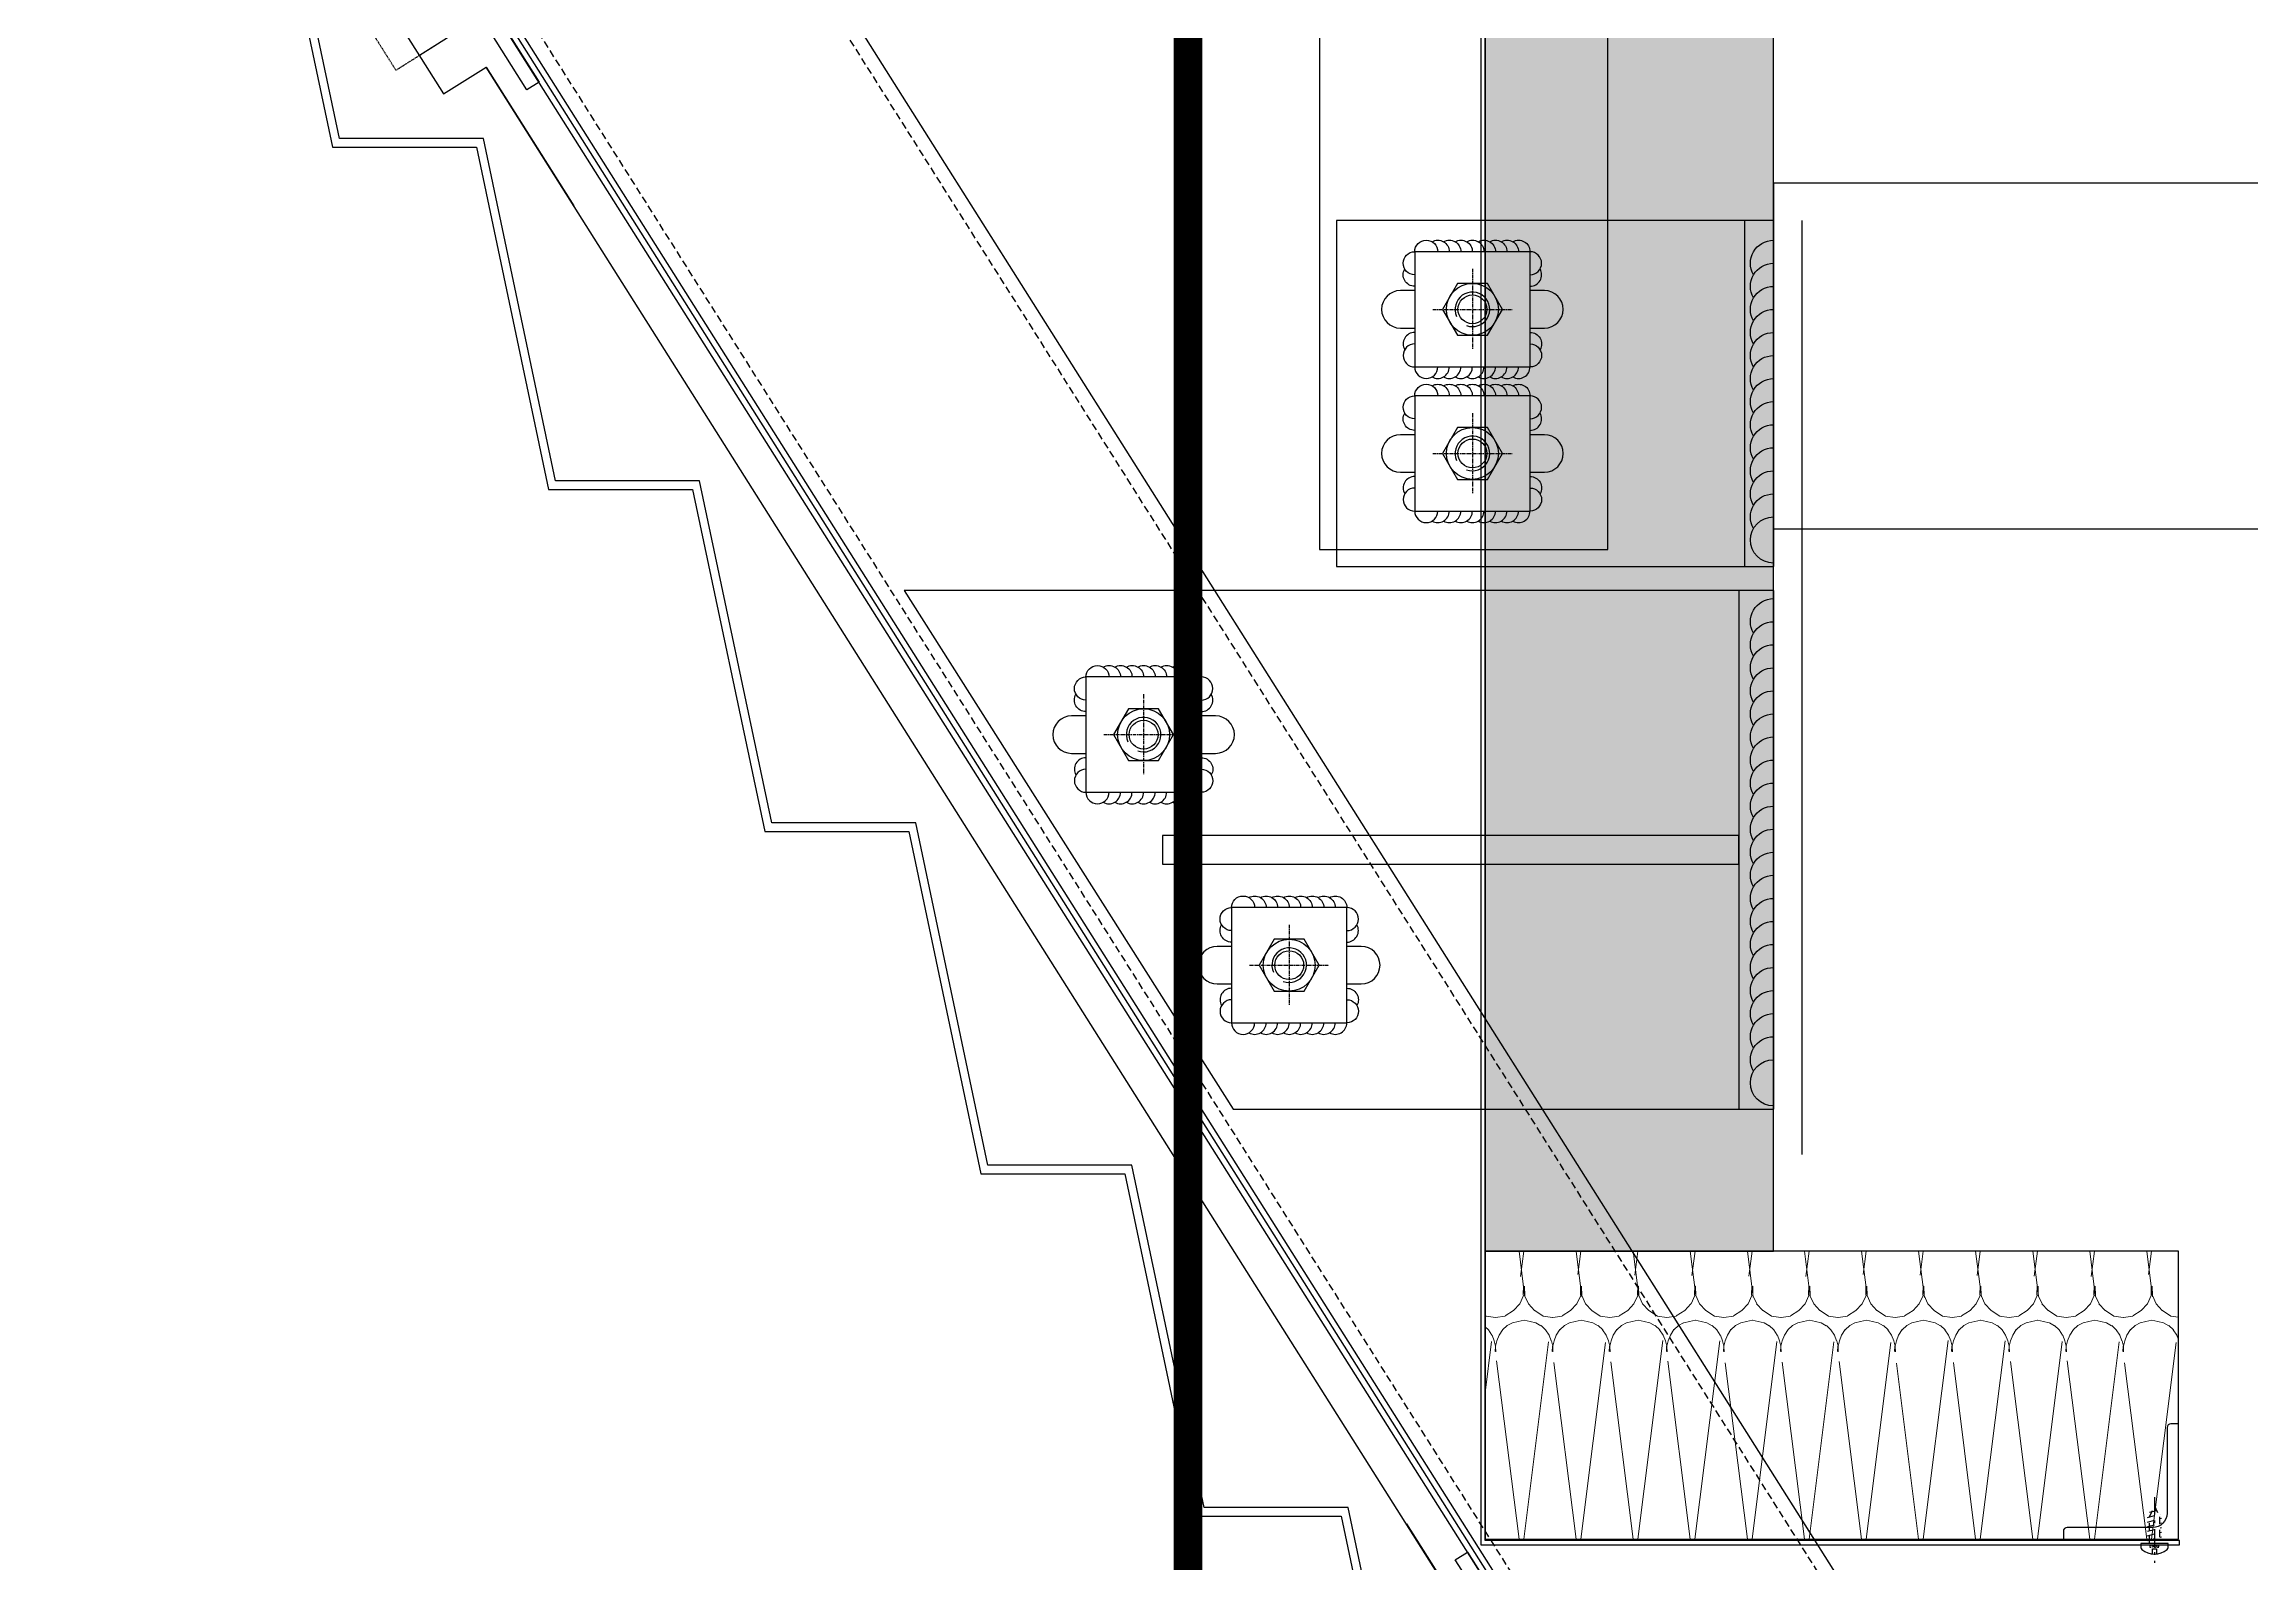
# Model space of a CAD drawing. Header units: millimetres. Extents: x 0 to 119933, y -45162 to 41221.
# Drawn here: x 40037 to 40803, y 13215 to 13743 of the extents above; entities that cross this region are included whole.
import ezdxf
from ezdxf.enums import TextEntityAlignment as Align

# ---------------------------------------------------------------- set-up
doc = ezdxf.new("R2010")
doc.units = ezdxf.units.MM
for name, pattern in [('ACAD_ISO04W100', [30, 24, -3, 0, -3]), ('CENTER', [2, 1.25, -0.25, 0.25, -0.25]), ('CENTER-PISA', [11, 6, -2, 1, -2]), ('FT_HIDDEN', [3, 1.5, -1.5]), ('HIDDEN', [0.375, 0.25, -0.125]), ('HIDDEN-PISA', [4.5, 2.5, -2])]:
    doc.linetypes.add(name, pattern=pattern)
doc.layers.get('DEFPOINTS').update_dxf_attribs({"color": 166})
for name, color, linetype in [('AIX', 9, 'CENTER'), ('AXIS', 1, 'ACAD_ISO04W100'), ('BOLT', 32, 'Continuous'), ('CW', 4, 'Continuous'), ('F-Alum', 4, 'Continuous'), ('F-Bolt', 32, 'Continuous'), ('F-SSTEEL', 3, 'Continuous'), ('F-stainless steel', 2, 'Continuous'), ('F-steel', 3, 'Continuous'), ('F_ALUM', 4, 'Continuous'), ('F_CONC', 7, 'Continuous'), ('F_FIXS', 1, 'Continuous'), ('F_STEL', 3, 'Continuous'), ('Hatch', 8, 'Continuous'), ('HIDDEN', 1, 'HIDDEN'), ('INSUL', 8, 'Continuous'), ('SC', 6, 'Continuous'), ('WELDING VW', 8, 'Continuous')]:
    doc.layers.add(name, color=color, linetype=linetype)
doc.styles.add('ROMANS', font='simplex.shx', dxfattribs={"width": 0.8, "bigfont": 'hztxt.shx'})

# ---------------------------------------------------------------- blocks, each defined once
blk = doc.blocks.new('*U372')
at = {"layer": 'AIX'}
for p, q in [((-1.4210854715202e-14, -13.78460969082656), (-1.4210854715202e-14, 13.7846096908265)), ((-14.00000000000001, 0), (13.99999999999999, 0))]:
    blk.add_line(p, q, dxfattribs=at)
at = {"layer": 'SC'}
blk.add_lwpolyline([(8.999999999999986, 5.196152422706604), (-1.4210854715202e-14, 10.39230484541324), (-9.000000000000014, 5.196152422706604), (-9.000000000000014, -5.19615242270666), (-1.4210854715202e-14, -10.39230484541329), (8.999999999999986, -5.19615242270666)], close=True, dxfattribs=at)
for centre, radius in [((-1.4210854715202e-14, 0), 8.999999999999975), ((-1.4210854715202e-14, -2.842170943040401e-14), 5)]:
    blk.add_circle(centre, radius, dxfattribs=at)
blk.add_arc((-1.4210854715202e-14, -2.842170943040401e-14), 6, 339.9386751139761, 294.2424867200839, dxfattribs=at)
blk = doc.blocks.new('*U373')
at = {"layer": 'WELDING VW'}
for centre, end in [((4, -4.996003610813204e-16), 180), ((8, -4.996003610813204e-16), 120)]:
    blk.add_arc(centre, 4, 0, end, dxfattribs=at)
blk = doc.blocks.new('*U374')
at = {"layer": 'WELDING VW'}
for centre, start in [((4, 4.996003610813204e-16), 180), ((8, 4.996003610813204e-16), 240), ((12, 4.996003610813204e-16), 240), ((16, 4.996003610813204e-16), 240), ((20, 4.996003610813204e-16), 240), ((24, 4.996003610813204e-16), 240), ((28, 4.996003610813204e-16), 240), ((32, 4.996003610813204e-16), 240), ((36, 4.996003610813204e-16), 240)]:
    blk.add_arc(centre, 4, start, 0, dxfattribs=at)
blk = doc.blocks.new('*U299')
at = {"layer": 'WELDING VW'}
for centre, start in [((4, 4.996003610813204e-16), 180), ((8, 4.996003610813204e-16), 240), ((12, 4.996003610813204e-16), 240), ((16, 4.996003610813204e-16), 240), ((20, 4.996003610813204e-16), 240), ((24, 4.996003610813204e-16), 240), ((28, 4.996003610813204e-16), 240), ((32, 4.996003610813204e-16), 240), ((36, 4.996003610813204e-16), 240), ((40, 4.996003610813204e-16), 240), ((44, 4.996003610813204e-16), 240), ((48, 4.996003610813204e-16), 240), ((52, 4.996003610813204e-16), 240), ((56, 4.996003610813204e-16), 240), ((60, 4.996003610813204e-16), 240), ((64, 4.996003610813204e-16), 240), ((68, 4.996003610813204e-16), 240), ((72, 4.996003610813204e-16), 240), ((76, 4.996003610813204e-16), 240), ((80, 4.996003610813204e-16), 240), ((84, 4.996003610813204e-16), 240)]:
    blk.add_arc(centre, 4, start, 0, dxfattribs=at)
blk = doc.blocks.new('*U362')
at = {"layer": 'WELDING VW'}
for centre, start in [((4, 4.996003610813204e-16), 180), ((8, 4.996003610813204e-16), 240), ((12, 4.996003610813204e-16), 240), ((16, 4.996003610813204e-16), 240), ((20, 4.996003610813204e-16), 240), ((24, 4.996003610813204e-16), 240), ((28, 4.996003610813204e-16), 240), ((32, 4.996003610813204e-16), 240), ((36, 4.996003610813204e-16), 240), ((40, 4.996003610813204e-16), 240), ((44, 4.996003610813204e-16), 240), ((48, 4.996003610813204e-16), 240), ((52, 4.996003610813204e-16), 240)]:
    blk.add_arc(centre, 4, start, 0, dxfattribs=at)
blk = doc.blocks.new('M6x20_Pan')
at = {"color": 8, "linetype": 'HIDDEN-PISA'}
for p, q in [((1.13686837721616e-13, 1.999999999999886), (20.00000000000011, 2.000000000000114)), ((19.00000000000023, -3.000000000000114), (19.0000000000004, 2.999999999999659)), ((1.13686837721616e-13, -2.000000000000114), (20.00000000000011, -2.000000000000341))]:
    blk.add_line(p, q, dxfattribs=at)
at = {"color": 0, "linetype": 'ByBlock'}
blk.add_lwpolyline([(5.684341886080801e-14, 5.999999999999886), (-1.838248336817855, 5.999999999999659, 0.2271033335269274), (-2.617369142194775, 5.626873807574043, 0.3523503326370215), (-2.617369142194832, -5.626873807574043, 0.227103333526957), (-1.838248336817799, -5.999999999999886), (-5.684341886080801e-14, -5.999999999999886)], format="xyb", close=True, dxfattribs=at)
at = {"color": 8, "linetype": 'HIDDEN-PISA'}
blk.add_lwpolyline([(-4.568611867420884, 0.7499999999998863), (-2.300000000000068, 0.7499999999998863), (-2.300000000000125, -0.7500000000001137), (-4.568611867420941, -0.7500000000001137)], dxfattribs=at)
at = {"color": 8, "linetype": 'ByBlock'}
blk.add_lwpolyline([(1.13686837721616e-13, -3.000000000000114), (19.0000000000004, -3.000000000000341), (20.00000000000057, -1.999999999999432), (19.99999999999966, 2.000000000000114), (19.0000000000004, 3.000000000000114), (1.13686837721616e-13, 2.999999999999886)], dxfattribs=at)
at = {"layer": 'AXIS', "color": 8, "linetype": 'CENTER-PISA'}
blk.add_line((23.00000000000011, -1.13686837721616e-13), (-7.600000000000023, -1.13686837721616e-13), dxfattribs=at)
at = {"layer": 'DEFPOINTS', "color": 8, "style": 'ROMANS', "width": 0.8}
blk.add_text('M6x20', height=1, rotation=90, dxfattribs=at).set_placement((-1, 1.13686837721616e-13), align=Align.MIDDLE)
blk = doc.blocks.new('A$C061C2369')
at = {"layer": 'F_ALUM', "color": 8, "linetype": 'HIDDEN'}
blk.add_line((-40, -5), (20, -4.999999999883585), dxfattribs=at)
at = {"layer": 'F_ALUM'}
for points in [[(-40, -5), (-50, -5), (-50, 2.91038304567337e-11), (50, 2.91038304567337e-11), (50, -5), (20, -4.999999999970896)], [(-40, -5), (-40.00000000005821, -12.6747989950527)], [(20, -4.999999999883585), (20.0000000000291, -30.16990698871086)]]:
    blk.add_lwpolyline(points, dxfattribs=at)
at = {"layer": 'F_ALUM', "color": 8, "linetype": 'HIDDEN'}
blk.add_lwpolyline([(-40, 2.91038304567337e-11), (20, 8.731149137020111e-11), (20, -39.76167271510349), (-40, -39.7616727151908)], close=True, dxfattribs=at)
at = {"layer": 'F_FIXS', "color": 8, "linetype": 'HIDDEN', "xscale": -0.9999999999999998, "rotation": 270}
for p in [(-20, -4.999999999970896), (20, -5)]:
    blk.add_blockref('M6x20_Pan', p, dxfattribs=at)
blk = doc.blocks.new('M8_Nut_Plan')
at = {"color": 0, "linetype": 'ByBlock', "flags": 128}
blk.add_lwpolyline([(6.5, 3.752776749732675), (0, 7.505553499465123), (-6.5, 3.752776749732675), (-6.5, -3.752776749732448), (0, -7.505553499465123), (6.5, -3.752776749732448)], close=True, dxfattribs=at)
at = {"color": 0, "linetype": 'ByBlock'}
for radius in [6.5, 4]:
    blk.add_circle((0, 0), radius, dxfattribs=at)
at = {"color": 8, "linetype": 'ByBlock'}
blk.add_arc((0, 0), 3, 247.4999999999943, 202.4999999999985, dxfattribs=at)
at = {"layer": 'AXIS', "color": 8, "linetype": 'CENTER-PISA'}
for p, q in [((0, -10.50555349946512), (0, 10.50555349946512)), ((-10.50555349946512, 0), (10.50555349946512, 0))]:
    blk.add_line(p, q, dxfattribs=at)
at = {"layer": 'DEFPOINTS', "color": 8, "linetype": 'ByBlock', "style": 'ROMANS', "width": 0.8}
blk.add_text('M8', height=1, dxfattribs=at).set_placement((0, 5.5), align=Align.MIDDLE)
blk = doc.blocks.new('A$C56B8360A')
at = {"layer": 'BOLT', "linetype": 'FT_HIDDEN'}
blk.add_circle((0, 0), 4, dxfattribs=at)
at = {"layer": 'F_ALUM'}
blk.add_lwpolyline([(12.99510799345444, 64.55331717449008), (12.99510799345444, -17), (9.5, -17), (4.5, -12), (4.5, 0, 0.9999999999999999), (-4.5, 0), (-4.5, -35.7599722291925), (12.99510799345444, -35.7599722291925), (12.99510799345444, -92.70105852064444)], format="xyb", dxfattribs=at)
at = {"layer": 'F_FIXS'}
blk.add_circle((0, 0), 7.999999999999998, dxfattribs=at)
at = {"layer": 'F_FIXS', "rotation": 270}
blk.add_blockref('M8_Nut_Plan', (0, 0), dxfattribs=at)
blk = doc.blocks.new('A$C2F950DD3')
at = {"layer": 'BOLT', "linetype": 'FT_HIDDEN'}
blk.add_circle((-25.75997222913429, 47.0048920064728), 4.000000000000002, dxfattribs=at)
at = {"layer": 'F_ALUM'}
blk.add_lwpolyline([(-95.31328940362437, 59.99999999992724), (-13.75997222913429, 59.99999999992724), (-13.75997222913429, 56.5048920064728), (-18.75997222913429, 51.5048920064728), (-30.75997222913429, 51.5048920064728, 0.9999999999999999), (-30.75997222913429, 42.5048920064728), (5.000000000058208, 42.5048920064728), (5.000000000058208, 59.99999999992724), (61.94108629151015, 59.99999999992724)], format="xyb", dxfattribs=at)
at = {"layer": 'F_FIXS'}
blk.add_circle((-25.75997222913429, 47.0048920064728), 8.000000000000002, dxfattribs=at)
blk.add_blockref('M8_Nut_Plan', (-25.75997222913429, 47.0048920064728), dxfattribs=at)
blk = doc.blocks.new('A$C4F2A369E')
at = {"rotation": 32.27564434195386}
blk.add_blockref('A$C56B8360A', (123.3165051015676, -186.3925017555011), dxfattribs=at)
at = {"layer": 'HIDDEN', "rotation": 302.2756443419539}
for name, p in [('A$C061C2369', (145.0201265957439, -172.6849513236084)), ('A$C2F950DD3', (472.8640281736734, -827.8680436109426)), ('A$C061C2369', (520.5541195964324, -767.2804396121064))]:
    blk.add_blockref(name, p, dxfattribs=at)
blk = doc.blocks.new('A$C00996DC7')
at = {"layer": 'CW'}
for points in [[(333.1526148213889, 2.728047547861934e-07), (0, 0), (25.00000013015233, -118.7499999590364), (75.00000000162981, -118.7499998771527), (100.000000132015, -237.4999998362327), (150.0000000034925, -237.4999997543491), (175.0000001338776, -356.2499997134), (225.0000000053551, -356.2499996315019), (250.0000001355074, -474.9999995905964), (300.0000000072177, -474.9999995087128), (325.0000001373701, -593.7499994677346), (375.0000000090804, -593.7499993858364), (400.0000001392327, -712.4999993449455), (450.0000000107102, -712.4999992630765), (475.0000001408625, -831.2499992220983), (525.00000001234, -831.2499991402001), (550.0000001427252, -949.9999990992364), (600.0000000139698, -949.9999990173528), (600.0000000386499, -964.9999990173819)], [(603.0000000337022, -961.9999990173819), (603.0000000090222, -946.9999990124343), (552.4341824294534, -946.9999990952492), (527.4341822990682, -828.2499991362129), (477.4341824275907, -828.249999218111), (452.4341822974384, -709.4999992590892), (402.4341824259609, -709.4999993409583), (377.4341822958086, -590.7499993818492), (327.4341824240983, -590.7499994637474), (302.4341822939459, -471.9999995047256), (252.4341824222356, -471.9999995866092), (227.4341822920833, -353.2499996275146), (177.4341824206058, -353.2499997094128), (152.4341822902206, -234.4999997503619), (102.4341824187431, -234.4999998322455), (77.43418228835799, -115.7499998731655), (27.4341824168805, -115.7499999550491), (3.697340188693488, -2.999999996973202), (333.1526148213889, -2.999999727195245)]]:
    blk.add_lwpolyline(points, dxfattribs=at)
at = {"layer": 'F_ALUM'}
blk.add_line((516.2456336025498, -784.1945602812339), (153.399299257464, -209.6878648427664), dxfattribs=at)
at = {"layer": 'HIDDEN'}
blk.add_blockref('A$C4F2A369E', (0, 0), dxfattribs=at)
blk = doc.blocks.new('*U359')
at = {"layer": 'INSUL', "lineweight": 0}
h = blk.add_hatch(dxfattribs=at)
h.set_pattern_fill('岩棉', color=256, scale=99.99999999999997, style=0, pattern_type=2)
h.set_pattern_definition([(171.78891, (53.30000799999998, 199.0476189999999), (-673.201724156126, 100.0000024861342), [3.334188999999999, -696.8453999999997]), (146.908661, (56.22287299999998, 197.1428569999999), (-158.400404383208, 100.0000013838884), [3.488732999999999, -729.1451199999998]), (132.32733, (58.39144999999998, 194.761905), (-178.2004572863524, 199.9999991336095), [3.220505999999999, -673.0857999999997]), (114.796992, (59.71145299999998, 191.9047619999999), (-39.60010136608866, 99.99999941106624), [3.147327999999999, -327.32212]), (91.62022409999996, (59.80573899999999, 188.571429), (-19.80005000361191, 599.9999997105076), [3.334667, -696.9452999999999]), (82.82482490000001, (50.09428599999998, 111.428571), (138.6003494418545, 1099.99999703413), [77.75173799999997, -16250.113]), (97.17517500000001, (69.70576499999997, 111.428571), (-138.600352482837, 1099.999996651516), [77.75173799999997, -16250.113]), (88.37977579999999, (59.99431099999998, 188.571429), (19.80004305400807, 599.9999999021458), [3.334667, -696.9452999999999]), (65.203007, (60.08859699999998, 191.9047619999999), (39.60010129581893, 99.99999955872293), [3.147327999999999, -327.32212]), (47.67266910000001, (61.40860099999998, 194.761905), (178.2004567313951, 199.9999997012696), [3.220505999999999, -673.0857999999998]), (33.09133830000001, (63.57717799999998, 197.1428569999999), (158.4004028750618, 100.0000036376688), [3.488732999999999, -729.1451199999998]), (8.211089519999998, (66.50004199999998, 199.0476189999999), (673.2017245654225, 99.99999981557863), [3.334188999999999, -696.8453999999997]), (87.16616460000002, (49.99999999999999, 109.52381), (19.80004178584671, 300.0000003017781), [1.907093999999999, -398.5826499999998]), (103.901385, (50.47142999999998, 107.619048), (-79.2002026466053, 299.999999628344), [1.962234, -410.1069899999999]), (111.603615, (51.22571699999999, 105.714286), (-19.80005052895802, 99.99999996627344), [2.048674999999999, -105.5067399999999]), (122.761347, (52.45143499999999, 103.809524), (-59.40015357165493, 99.99999895630114), [2.265060999999999, -473.3977299999999]), (138.290552, (54.05429599999999, 102.380952), (-118.8003028617563, 100.0000020556397), [2.147087, -448.74108]), (152.003514, (55.84572899999998, 101.428571), (-178.2004575064848, 99.99999862560195), [2.028856999999999, -424.03119]), (166.477202, (57.82573399999998, 100.952381), (-396.0010138359245, 100.0000032088846), [2.036461999999999, -425.6205499999999]), (167.070755, (59.90002499999999, 100.47619), (-415.8010658158153, 99.99999981188664), [2.128248, -444.8038799999999]), (12.9292444, (59.90002499999999, 100.47619), (415.8010659680222, 99.99999935621646), [2.128248, -444.8038799999999]), (13.5227975, (61.97431599999998, 100.952381), (396.0010147085891, 99.99999975312379), [2.036461999999999, -425.6205499999998]), (27.9964853, (63.95432099999999, 101.428571), (198.0005052749504, 100.0000036439554), [2.028856999999999, -424.03119]), (41.709447, (65.74575499999997, 102.380952), (118.8003019456718, 100.0000029682972), [2.147086999999999, -448.7410799999997]), (57.23865219999999, (67.34861599999998, 103.809524), (198.0005044485323, 300.0000016678518), [2.265060999999999, -473.3977299999999]), (68.396384, (68.57433299999998, 105.714286), (19.80005041478078, 100.0000003570638), [2.048674999999999, -105.50674]), (76.098615, (69.32862099999998, 107.619048), (19.80005075413857, 99.99999951570955), [1.962233999999999, -410.1069899999998]), (92.83383529999998, (69.80005099999998, 109.52381), (-19.80005025124201, 299.9999998913793), [1.907094, -398.5826499999999])])
h.paths.add_polyline_path([(0, 0), (520.5651522807456, 0), (520.5651522807456, 99.99999999999997), (0, 99.99999999999997)])
at = {"layer": 'INSUL'}
blk.add_lwpolyline([(0, 0), (520.5651522807456, 0), (520.5651522807456, 99.99999999999997), (0, 99.99999999999997)], close=True, dxfattribs=at)
blk = doc.blocks.new('*U360')
at = {"layer": 'INSUL', "lineweight": 0}
h = blk.add_hatch(dxfattribs=at)
h.set_pattern_fill('岩棉', color=256, scale=100, style=0, pattern_type=2)
h.set_pattern_definition([(171.78891, (53.300008, 199.047619), (-673.2017241561263, 100.0000024861343), [3.334189, -696.8453999999999]), (146.908661, (56.22287299999999, 197.142857), (-158.400404383208, 100.0000013838884), [3.488733, -729.14512]), (132.32733, (58.39145, 194.761905), (-178.2004572863525, 199.9999991336096), [3.220506, -673.0858000000001]), (114.796992, (59.71145300000001, 191.904762), (-39.60010136608867, 99.99999941106627), [3.147328, -327.32212]), (91.62022409999996, (59.805739, 188.571429), (-19.80005000361191, 599.9999997105077), [3.334667, -696.9453000000001]), (82.82482490000001, (50.094286, 111.428571), (138.6003494418545, 1099.99999703413), [77.75173799999999, -16250.113]), (97.17517500000001, (69.705765, 111.428571), (-138.6003524828371, 1099.999996651516), [77.75173799999999, -16250.113]), (88.37977579999999, (59.994311, 188.571429), (19.80004305400807, 599.9999999021459), [3.334667, -696.9453000000001]), (65.203007, (60.088597, 191.904762), (39.60010129581894, 99.99999955872296), [3.147327999999999, -327.32212]), (47.67266910000001, (61.408601, 194.761905), (178.2004567313952, 199.9999997012696), [3.220506, -673.0858000000001]), (33.09133830000001, (63.577178, 197.142857), (158.4004028750618, 100.0000036376688), [3.488733, -729.14512]), (8.211089519999998, (66.50004200000001, 199.047619), (673.2017245654226, 99.99999981557866), [3.334189, -696.8453999999999]), (87.16616460000002, (50, 109.52381), (19.80004178584671, 300.0000003017782), [1.907094, -398.5826499999999]), (103.901385, (50.47143, 107.619048), (-79.20020264660533, 299.9999996283441), [1.962234, -410.1069900000001]), (111.603615, (51.225717, 105.714286), (-19.80005052895802, 99.99999996627346), [2.048675, -105.50674]), (122.761347, (52.451435, 103.809524), (-59.40015357165495, 99.99999895630117), [2.265061, -473.39773]), (138.290552, (54.054296, 102.380952), (-118.8003028617563, 100.0000020556398), [2.147087, -448.74108]), (152.003514, (55.845729, 101.428571), (-178.2004575064848, 99.99999862560198), [2.028857, -424.0311900000002]), (166.477202, (57.825734, 100.952381), (-396.0010138359246, 100.0000032088846), [2.036462, -425.6205499999999]), (167.070755, (59.900025, 100.47619), (-415.8010658158154, 99.99999981188667), [2.128248, -444.80388]), (12.9292444, (59.900025, 100.47619), (415.8010659680223, 99.99999935621649), [2.128248, -444.80388]), (13.5227975, (61.97431599999999, 100.952381), (396.0010147085893, 99.99999975312382), [2.036462, -425.6205499999999]), (27.99648529999999, (63.954321, 101.428571), (198.0005052749504, 100.0000036439555), [2.028857, -424.0311900000001]), (41.70944699999999, (65.74575499999999, 102.380952), (118.8003019456718, 100.0000029682972), [2.147087, -448.7410799999999]), (57.23865219999999, (67.34861599999999, 103.809524), (198.0005044485324, 300.0000016678519), [2.265060999999999, -473.3977299999999]), (68.396384, (68.574333, 105.714286), (19.80005041478078, 100.0000003570638), [2.048675, -105.50674]), (76.098615, (69.328621, 107.619048), (19.80005075413857, 99.99999951570958), [1.962234, -410.1069899999999]), (92.83383529999998, (69.800051, 109.52381), (-19.80005025124201, 299.9999998913794), [1.907094000000001, -398.5826500000001])])
h.paths.add_polyline_path([(0, 0), (240.6002678537242, 0), (240.6002678537242, 100), (0, 100)])
at = {"layer": 'INSUL'}
blk.add_lwpolyline([(0, 0), (240.6002678537242, 0), (240.6002678537242, 100), (0, 100)], close=True, dxfattribs=at)
blk = doc.blocks.new('#10x13_Pan')
at = {"color": 8, "linetype": 'HIDDEN-PISA'}
for p, q in [((1.013843876329872, 2.400000000000318), (2.299999999999272, -2.399999999999693)), ((2.613843876329895, 2.400000000000318), (3.899999999999295, -2.399999999999693)), ((4.213843876329918, 2.400000000000318), (5.499999999999318, -2.399999999999693)), ((5.81384387632994, 2.400000000000318), (7.099999999999341, -2.399999999999693)), ((7.413843876329963, 2.400000000000318), (8.699999999999363, -2.399999999999693)), ((9.013843876329986, 2.400000000000318), (10.19201573850921, -1.996997249700655)), ((10.79835977367821, 1.711377296292767), (11.61269961616347, -1.327780370489904))]:
    blk.add_line(p, q, dxfattribs=at)
at = {"color": 0, "linetype": 'ByBlock'}
blk.add_lwpolyline([(0, 4.749999999999886), (-1.390168594290003, 4.749999999999886, 0.2285372899447186), (-2.172696025254254, 4.372616109497017, 0.3492883748538538), (-2.172696025254254, -4.372616109497244, 0.2285372899447485), (-1.390168594289833, -4.750000000000114), (0, -4.749999999999886)], format="xyb", close=True, dxfattribs=at)
at = {"color": 8, "linetype": 'HIDDEN-PISA'}
for points in [[(-3.659838021111909, 0.7499999999998863), (-1.849999999999966, 0.7499999999998863), (-1.850000000000023, -0.7500000000001137), (-3.659838021111909, -0.7500000000001137)], [(-6.252776074688882e-13, 1.790000000000305), (9.199999999999363, 1.790000000000305), (12.99999999999937, 2.842170943040401e-13), (9.19999999999925, -1.789999999999736), (-6.252776074688882e-13, -1.789999999999736)]]:
    blk.add_lwpolyline(points, dxfattribs=at)
at = {"layer": 'AXIS', "color": 8, "linetype": 'CENTER-PISA'}
blk.add_line((15.989094196, 2.842170943040401e-13), (-6.700000000000273, 2.842170943040401e-13), dxfattribs=at)
at = {"layer": 'DEFPOINTS', "color": 8, "linetype": 'ByBlock', "style": 'ROMANS', "width": 0.8}
blk.add_text('#10x13', height=0.75, rotation=90, dxfattribs=at).set_placement((-1, 2.273736754432321e-13), align=Align.MIDDLE)
blk = doc.blocks.new('EA040x040x04')
at = {"color": 0}
blk.add_lwpolyline([(0, 40), (0, 0), (40, 0), (40, 2.666666666666668, 0.414213562373095), (38.66666666666666, 4), (9, 4, -0.414213562373095), (4, 8.999999999999986), (4, 38.66666666666666, 0.414213562373095), (2.666666666666668, 40)], format="xyb", close=True, dxfattribs=at)

msp = doc.modelspace()

# ---------------------------------------------------------------- linework, layer by layer
for p, q in [((40636.71861916344, 13357.28713461154, -0.8376119368839103), (40636.71861916344, 13681.28713461154, -0.8376119368839103)), ((40646.71861916344, 13357.28713461154, -0.8376119368839103), (40646.71861916344, 13681.28713461154, -0.8376119368839103))]:
    msp.add_line(p, q)
at = {"layer": 'DEFPOINTS', "color": 2, "linetype": 'CENTER', "ltscale": 100, "const_width": 10}
msp.add_lwpolyline([(40533.5982025562, 13885.59394564183), (41319.17178624292, 13885.59394564183, -0.414213562373095), (41419.17178624292, 13785.59394564183), (41419.17178624292, 12889.40585259377, -0.414213562373095), (41319.17178624292, 12789.40585259377), (40533.5982025562, 12789.40585259377, -0.414213562373095), (40433.5982025562, 12889.40585259377), (40433.5982025562, 13785.59394564183, -0.414213562373095)], format="xyb", close=True, dxfattribs=at)
at = {"layer": 'F-Alum', "color": 8, "linetype": 'HIDDEN', "ltscale": 10}
for p, q in [((40214.16964533651, 13905.64894989776, -0.837611936592872), (40833.51647648407, 12925.01646828503, -0.837611936592872)), ((40138.07564408664, 13857.5895806365, -0.837611936592872), (40757.42247523431, 12876.95709902377, -0.837611936592872))]:
    msp.add_line(p, q, dxfattribs=at)
at = {"layer": 'F-SSTEEL'}
for p, q in [((40246.20663577208, 13864.28713386066, -0.837611936592872), (40837.74392099789, 12927.68643324406, -0.837611936592872)), ((40133.84819957282, 13854.91961567759, -0.837611936592872), (40753.19503072038, 12874.28713406486, -0.837611936592872)), ((40626.71861916344, 13681.28713461154, -0.8376119368839103), (40626.71861916344, 13561.2871344013, -0.8376119368839103)), ((40636.71861916344, 13681.28713461154, -0.8376119368839103), (40636.71861916344, 13561.2871344013, -0.8376119368839103)), ((40624.71861916344, 13552.93033953899, -0.8376119368839103), (40624.71861916344, 13372.93033953899, -0.8376119368839103)), ((40636.71861916344, 13552.93033953899, -0.8376119368839103), (40636.71861916344, 13372.93033953899, -0.8376119368839103))]:
    msp.add_line(p, q, dxfattribs=at)
for points, elevation in [([(40689.74315338401, 13844.44850515368), (40689.74315338401, 13845.94850515368), (40535.21861928963, 13845.94850515368), (40535.21861928963, 13221.74071965585), (40777.60781324276, 13221.74071965585), (40777.60781324276, 13223.24071965585), (40536.71861928963, 13223.24071965585), (40536.71861928963, 13844.44850515368), (40689.74315338401, 13844.44850515368), (40689.74315338401, 13844.44850515368)], -1.112508048637993), ([(40636.71861916344, 13681.2871344013), (40485.14801392361, 13681.2871344013), (40485.14801392361, 13561.2871344013), (40636.71861916344, 13561.2871344013)], -0.8376119368839103), ([(40636.71861916344, 13552.93033932862), (40335.16805902257, 13552.93033932862), (40449.26768694591, 13372.93033932862), (40636.71861916344, 13372.93033932862)], -0.8376119368839103)]:
    msp.add_lwpolyline(points, dxfattribs=dict(at, elevation=elevation))
at = {"layer": 'F-SSTEEL', "elevation": -0.8376119368839103}
msp.add_lwpolyline([(40424.71861916344, 13467.93033953899), (40424.71861916344, 13457.93033953899), (40624.71861916344, 13457.93033953899), (40624.71861916344, 13467.93033953899)], close=True, dxfattribs=at)
at = {"layer": 'F-stainless steel', "elevation": -0.8376119371458448}
msp.add_lwpolyline([(40579.27596580615, 14933.00617558163), (40479.27596580615, 14933.00617558163), (40479.27596580615, 13567.17227027347), (40579.27596580615, 13567.17227027347)], close=True, dxfattribs=at)
at = {"layer": 'F-steel', "ltscale": 10}
for points, elevation in [([(40512.27814436908, 13670.50903471213), (40512.27814436908, 13630.50903471213), (40552.27814436908, 13630.50903471213), (40552.27814436908, 13670.50903471213)], -0.837611936592872), ([(40512.27814436908, 13620.50903471213), (40512.27814436908, 13580.50903471213), (40552.27814436908, 13580.50903471213), (40552.27814436908, 13620.50903471213)], -0.837611936592872), ([(40398.19408529735, 13522.93033953899), (40398.19408529735, 13482.93033953899), (40438.19408529735, 13482.93033953899), (40438.19408529735, 13522.93033953899)], -0.8376119368839103), ([(40448.72040114034, 13442.93033953899), (40448.72040114034, 13402.93033953899), (40488.72040114034, 13402.93033953899), (40488.72040114034, 13442.93033953899)], -0.8376119368839103)]:
    msp.add_lwpolyline(points, close=True, dxfattribs=dict(at, elevation=elevation))
for points, elevation in [([(40512.27814436908, 13657.00903471213), (40507.27814436908, 13657.00903471213, 0.9999999999999999), (40507.27814436908, 13644.00903471213), (40512.27814436908, 13644.00903471213)], -0.837611936592872), ([(40552.27814436908, 13644.00903471213), (40557.27814436908, 13644.00903471213, 0.9999999999999999), (40557.27814436908, 13657.00903471213), (40552.27814436908, 13657.00903471213)], -0.837611936592872), ([(40512.27814436908, 13607.00903471213), (40507.27814436908, 13607.00903471213, 0.9999999999999999), (40507.27814436908, 13594.00903471213), (40512.27814436908, 13594.00903471213)], -0.837611936592872), ([(40552.27814436908, 13594.00903471213), (40557.27814436908, 13594.00903471213, 0.9999999999999999), (40557.27814436908, 13607.00903471213), (40552.27814436908, 13607.00903471213)], -0.837611936592872), ([(40398.19408529735, 13509.43033953899), (40393.19408529735, 13509.43033953899, 0.9999999999999999), (40393.19408529735, 13496.43033953899), (40398.19408529735, 13496.43033953899)], -0.8376119368839103), ([(40438.19408529735, 13496.43033953899), (40443.19408529735, 13496.43033953899, 0.9999999999999999), (40443.19408529735, 13509.43033953899), (40438.19408529735, 13509.43033953899)], -0.8376119368839103), ([(40448.72040114034, 13429.43033953899), (40443.72040114034, 13429.43033953899, 0.9999999999999999), (40443.72040114034, 13416.43033953899), (40448.72040114034, 13416.43033953899)], -0.8376119368839103), ([(40488.72040114034, 13416.43033953899), (40493.72040114034, 13416.43033953899, 0.9999999999999999), (40493.72040114034, 13429.43033953899), (40488.72040114034, 13429.43033953899)], -0.8376119368839103)]:
    msp.add_lwpolyline(points, format="xyb", dxfattribs=dict(at, elevation=elevation))
at = {"layer": 'F_ALUM', "elevation": -0.837611936592872}
for points in [[(40666.7186193036, 13003.71738365063), (40126.26217532455, 13859.4400857111), (40080.98657645989, 13859.4400857111), (40080.98657645989, 13916.28713386066), (40369.87123411096, 13916.28713386066)], [(40369.87123411096, 13914.28713386066), (40082.98657645989, 13914.28713386066), (40082.98657645989, 13861.4400857111), (40127.36451269797, 13861.4400857111), (40668.7186193036, 13004.29608449354)]]:
    msp.add_lwpolyline(points, dxfattribs=at)
at = {"layer": 'F_CONC', "color": 5}
msp.add_lwpolyline([(43415.94142632658, 13694.28713618501), (40636.71861928963, 13694.28713419105), (40636.71861916344, 13574.28713419105), (43415.94142632658, 13574.28713618501)], dxfattribs=at)

# ---------------------------------------------------------------- block references
at = {"layer": 'F-Bolt', "rotation": 270}
for p in [(40532.27814436908, 13650.50903471213, -0.837611936592872), (40532.27814436908, 13600.50903471213, -0.837611936592872), (40418.19408529735, 13502.93033953899, -0.8376119368839103), (40468.72040114034, 13422.93033953899, -0.8376119368839103)]:
    msp.add_blockref('*U372', p, dxfattribs=at)
at = {"layer": 'F_FIXS', "rotation": 90}
msp.add_blockref('#10x13_Pan', (40768.94654178625, 13222.29097643294, -1.112508048637993), dxfattribs=at)
at = {"layer": 'F_STEL', "rotation": 90.00000000000001}
msp.add_blockref('EA040x040x04', (40777.31888714392, 13223.79097643372, -0.8376119366980546), dxfattribs=at)
at = {"layer": 'Hatch', "xscale": -1}
for name, p, rotation in [('*U374', (40512.27814436908, 13670.50903471213, -0.837611936592872), 180), ('*U373', (40512.27814436908, 13670.50903471213, -0.837611936592872), 90), ('*U373', (40552.27814436908, 13630.50903471213, -0.837611936592872), 270), ('*U373', (40512.27814436908, 13620.50903471213, -0.837611936592872), 90), ('*U374', (40512.27814436908, 13620.50903471213, -0.837611936592872), 180), ('*U373', (40552.27814436908, 13580.50903471213, -0.837611936592872), 270), ('*U373', (40398.19408529735, 13522.93033953899, -0.8376119368839103), 90), ('*U374', (40398.19408529735, 13522.93033953899, -0.8376119368839103), 180), ('*U373', (40438.19408529735, 13482.93033953899, -0.8376119368839103), 270), ('*U374', (40448.72040114034, 13442.93033953899, -0.8376119368839103), 180), ('*U373', (40448.72040114034, 13442.93033953899, -0.8376119368839103), 90), ('*U373', (40488.72040114034, 13402.93033953899, -0.8376119368839103), 270)]:
    msp.add_blockref(name, p, dxfattribs=dict(at, rotation=rotation))
at = {"layer": 'Hatch', "xscale": -2, "yscale": 2, "zscale": 2, "rotation": 270}
for name, p in [('*U362', (40636.71861919289, 13562.4750262491, -0.8376119202757804)), ('*U299', (40636.71861916344, 13374.11823138679, -0.8376119202757804))]:
    msp.add_blockref(name, p, dxfattribs=at)
at = {"layer": 'Hatch'}
for p, rotation in [((40552.27814436908, 13670.50903471213, -0.837611936592872), 270), ((40512.27814436908, 13630.50903471213, -0.837611936592872), 90.00000000000001), ((40552.27814436908, 13620.50903471213, -0.837611936592872), 270), ((40512.27814436908, 13580.50903471213, -0.837611936592872), 90.00000000000001), ((40438.19408529735, 13522.93033953899, -0.8376119368839103), 270), ((40398.19408529735, 13482.93033953899, -0.8376119368839103), 90.00000000000001), ((40488.72040114034, 13442.93033953899, -0.8376119368839103), 270), ((40448.72040114034, 13402.93033953899, -0.8376119368839103), 90.00000000000001)]:
    msp.add_blockref('*U373', p, dxfattribs=dict(at, rotation=rotation))
for p in [(40512.27814436908, 13630.50903471213, -0.837611936592872), (40512.27814436908, 13580.50903471213, -0.837611936592872), (40398.19408529735, 13482.93033953899, -0.8376119368839103), (40448.72040114034, 13402.93033953899, -0.8376119368839103)]:
    msp.add_blockref('*U374', p, dxfattribs=at)
at = {"layer": 'HIDDEN'}
msp.add_blockref('A$C00996DC7', (40036.71861928963, 13944.28713373971, -0.837611936592872), dxfattribs=at)
at = {"layer": 'INSUL', "ltscale": 18000, "extrusion": (-6.097445596511966e-10, 8.387207337774512e-10, -1), "xscale": -1, "rotation": 270}
msp.add_blockref('*U359', (-40636.71861916395, 13323.72198190962, 0.8375982157987935), dxfattribs=at)
at = {"layer": 'INSUL', "ltscale": 18000, "extrusion": (-8.387207337774511e-10, -6.097445596511967e-10, -1), "xscale": -1, "rotation": 180}
msp.add_blockref('*U360', (-40777.31888714428, 13323.72198191083, 0.8375696120095649), dxfattribs=at)

doc.saveas('drawing.dxf')
